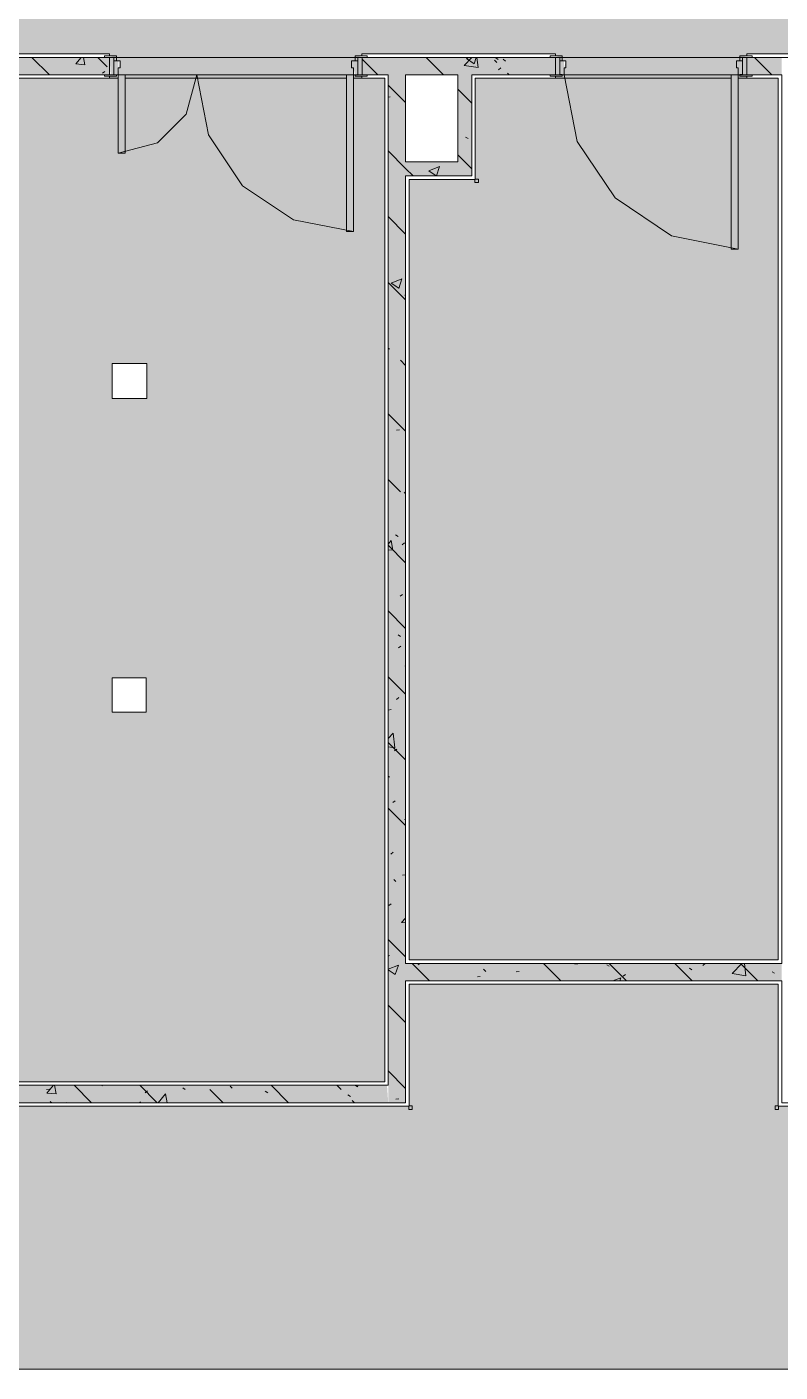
# Model space of a CAD drawing. Header units: millimetres. Extents: x -3817 to 677485, y -22715 to 103890.
# Drawn here: x -564.2 to -530.2, y -19496.8 to -19436 of the extents above; entities that cross this region are included whole.
import ezdxf

# ---------------------------------------------------------------- set-up
doc = ezdxf.new("R2010")
doc.units = ezdxf.units.MM
doc.layers.add('PDF _Геометрия', color=7, linetype='Continuous', true_color=0x1d1d1d)
doc.layers.add('PDF _Сплошная заливка', color=7, linetype='Continuous', true_color=0xffffff)

msp = doc.modelspace()

# ---------------------------------------------------------------- hatches: boundary and pattern name
at = {"layer": 'PDF _Сплошная заливка', "transparency": 33554559}
h = msp.add_hatch(color=256, dxfattribs=at)
h.paths.add_polyline_path([(-464.516, -19442.579), (-464.453, -19442.973), (-463.965, -19442.973), (-464.045, -19442.579), (-464.453, -19442.579)], flags=0)
h.paths.add_polyline_path([(-464.516, -19431.95), (-463.965, -19431.95), (-463.965, -19431.753), (-464.453, -19431.753), (-464.516, -19431.871)], flags=0)
h.paths.add_polyline_path([(-697.46, -19395.219), (-697.523, -19394.983), (-697.618, -19395.022), (-697.618, -19395.219), (-697.523, -19395.219)], flags=0)
h.paths.add_polyline_path([(-623.959, -19409.392), (-624.022, -19408.998), (-624.117, -19408.998), (-624.117, -19409.392), (-624.022, -19409.392)], flags=0)
h.paths.add_polyline_path([(-623.959, -19420.021), (-624.117, -19420.021), (-624.117, -19420.415), (-624.022, -19420.415), (-623.959, -19420.1)], flags=0)
h.paths.add_polyline_path([(-514.987, -19444.981), (-514.953, -19444.351), (-514.79, -19444.351), (-514.79, -19444.194), (-514.593, -19444.131), (-514.593, -19444.036), (-505.302, -19444.036), (-505.302, -19444.131), (-505.105, -19444.194), (-505.105, -19444.351), (-504.83, -19444.351), (-504.987, -19445.044), (-505.302, -19445.044), (-505.302, -19445.138), (-497.349, -19445.138), (-497.349, -19444.981), (-497.034, -19444.981), (-496.956, -19444.351), (-496.838, -19444.351), (-496.838, -19444.194), (-496.641, -19444.131), (-496.641, -19444.036), (-491.917, -19444.036), (-491.917, -19444.131), (-491.72, -19444.194), (-491.72, -19444.351), (-491.444, -19444.351), (-491.602, -19445.044), (-491.917, -19445.044), (-491.917, -19445.138), (-485.145, -19445.138), (-485.145, -19444.981), (-484.83, -19444.981), (-484.751, -19444.351), (-484.633, -19444.351), (-484.633, -19444.194), (-484.437, -19444.131), (-484.437, -19444.036), (-475.067, -19444.036), (-475.067, -19444.131), (-474.87, -19444.194), (-474.87, -19444.351), (-474.594, -19444.351), (-474.752, -19445.044), (-475.067, -19445.044), (-475.067, -19445.138), (-467.114, -19445.138), (-467.114, -19444.981), (-466.799, -19444.981), (-466.721, -19444.351), (-466.603, -19444.351), (-466.603, -19444.194), (-466.406, -19444.131), (-466.406, -19444.036), (-465.303, -19444.036), (-465.303, -19442.776), (-465.146, -19442.776), (-465.146, -19442.501), (-464.516, -19442.579), (-464.516, -19442.264), (-463.965, -19442.264), (-463.965, -19432.265), (-464.516, -19432.265), (-464.516, -19431.95), (-465.146, -19431.871), (-465.146, -19431.753), (-465.303, -19431.753), (-465.366, -19431.753), (-468.849, -19431.753), (-468.849, -19431.596), (-469.115, -19431.556), (-469.046, -19431.153), (-475.739, -19431.153), (-475.739, -19431.596), (-475.936, -19431.596), (-475.936, -19431.753), (-491.523, -19431.753), (-491.577, -19431.659), (-491.72, -19431.596), (-491.72, -19431.438), (-491.995, -19431.438), (-491.838, -19430.745), (-491.523, -19430.745), (-491.523, -19430.651), (-498.294, -19430.651), (-498.294, -19430.808), (-498.609, -19430.808), (-498.688, -19431.438), (-498.806, -19431.438), (-498.806, -19431.596), (-499.003, -19431.659), (-499.003, -19431.911), (-500.735, -19431.911), (-500.735, -19425.297), (-501.601, -19425.297), (-501.601, -19425.202), (-501.995, -19425.139), (-501.916, -19424.509), (-501.798, -19424.509), (-501.798, -19424.352), (-501.601, -19424.289), (-501.601, -19424.194), (-509.081, -19424.194), (-509.081, -19424.289), (-508.884, -19424.352), (-508.884, -19424.509), (-508.609, -19424.509), (-508.766, -19425.202), (-509.081, -19425.202), (-509.081, -19425.297), (-531.128, -19425.297), (-531.143, -19425.202), (-531.325, -19425.139), (-531.325, -19424.982), (-531.6, -19424.982), (-531.443, -19424.289), (-531.128, -19424.289), (-531.128, -19424.194), (-539.08, -19424.194), (-539.08, -19424.352), (-539.395, -19424.352), (-539.474, -19424.982), (-539.592, -19424.982), (-539.592, -19425.139), (-539.789, -19425.202), (-539.789, -19425.297), (-552.428, -19425.297), (-552.428, -19425.202), (-552.625, -19425.139), (-552.625, -19424.982), (-552.9, -19424.982), (-552.821, -19424.352), (-553.136, -19424.284), (-553.136, -19424.194), (-561.089, -19424.194), (-561.089, -19424.289), (-560.695, -19424.352), (-560.774, -19424.982), (-560.892, -19424.982), (-560.892, -19425.139), (-561.089, -19425.202), (-561.089, -19425.297), (-596.007, -19425.297), (-596.007, -19425.202), (-596.204, -19425.139), (-596.204, -19424.982), (-596.48, -19424.982), (-596.401, -19424.352), (-596.716, -19424.352), (-596.716, -19424.194), (-604.668, -19424.194), (-604.652, -19424.289), (-604.275, -19424.352), (-604.354, -19424.982), (-604.472, -19424.982), (-604.472, -19425.139), (-604.668, -19425.202), (-604.668, -19425.297), (-611.125, -19425.297), (-611.125, -19392.384), (-611.755, -19392.384), (-611.786, -19390.479), (-612.054, -19390.416), (-612.054, -19389.825), (-612.464, -19389.825), (-612.385, -19389.196), (-612.7, -19389.196), (-612.7, -19388.526), (-620.117, -19388.605), (-620.117, -19389.196), (-619.786, -19389.196), (-619.786, -19389.825), (-620.117, -19389.825), (-620.18, -19390.479), (-620.408, -19390.495), (-620.424, -19392.384), (-623.014, -19392.384), (-623.014, -19395.376), (-628.053, -19395.376), (-628.053, -19392.487), (-667.973, -19392.487), (-667.973, -19392.384), (-670.454, -19392.384), (-670.454, -19395.396), (-675.493, -19395.396), (-675.493, -19392.384), (-676.504, -19392.384), (-676.504, -19392.526), (-694.39, -19392.526), (-694.39, -19392.384), (-695.728, -19392.384), (-695.728, -19394.983), (-695.823, -19395.022), (-695.886, -19395.14), (-696.831, -19395.219), (-696.831, -19395.298), (-697.46, -19395.219), (-697.46, -19395.534), (-697.618, -19395.534), (-697.618, -19402.463), (-697.523, -19402.463), (-697.46, -19401.912), (-695.823, -19401.99), (-695.823, -19402.463), (-695.728, -19402.463), (-695.728, -19402.699), (-692.539, -19402.699), (-692.539, -19407.266), (-623.014, -19407.266), (-623.014, -19408.998), (-623.109, -19408.998), (-623.172, -19409.195), (-623.329, -19409.195), (-623.349, -19409.465), (-623.959, -19409.392), (-623.959, -19409.707), (-624.117, -19409.707), (-624.048, -19419.706), (-623.959, -19419.706), (-623.959, -19420.021), (-623.329, -19420.1), (-623.329, -19420.218), (-623.172, -19420.218), (-623.109, -19420.415), (-623.014, -19420.415), (-623.014, -19425.297), (-626.951, -19425.297), (-626.951, -19437.186), (-620.14, -19437.186), (-620.118, -19437.28), (-619.747, -19437.343), (-619.747, -19437.501), (-619.471, -19437.501), (-619.629, -19438.194), (-620.14, -19438.194), (-620.14, -19438.288), (-611.991, -19438.288), (-611.991, -19438.131), (-611.676, -19438.131), (-611.597, -19437.501), (-611.479, -19437.501), (-611.479, -19437.343), (-611.086, -19437.28), (-611.086, -19437.186), (-604.865, -19437.186), (-604.816, -19437.28), (-604.668, -19437.343), (-604.668, -19437.501), (-604.393, -19437.501), (-604.55, -19438.194), (-604.865, -19438.194), (-604.865, -19438.288), (-596.913, -19438.288), (-596.913, -19438.131), (-596.598, -19438.131), (-596.519, -19437.501), (-596.401, -19437.501), (-596.401, -19437.343), (-596.204, -19437.28), (-596.204, -19437.186), (-560.498, -19437.186), (-560.494, -19437.28), (-560.302, -19437.343), (-560.302, -19437.501), (-560.026, -19437.501), (-560.105, -19438.131), (-559.79, -19438.131), (-559.79, -19438.288), (-549.79, -19438.288), (-549.79, -19438.131), (-549.475, -19438.131), (-549.396, -19437.501), (-549.278, -19437.501), (-549.278, -19437.343), (-549.089, -19437.28), (-549.089, -19437.186), (-540.342, -19437.186), (-540.342, -19437.28), (-540.145, -19437.343), (-540.145, -19437.501), (-539.869, -19437.501), (-540.027, -19438.194), (-540.342, -19438.194), (-540.342, -19438.288), (-532.389, -19438.288), (-532.389, -19438.131), (-532.074, -19438.131), (-531.995, -19437.501), (-531.877, -19437.501), (-531.877, -19437.343), (-531.68, -19437.28), (-531.68, -19437.186), (-529.161, -19437.186), (-529.161, -19444.036), (-523.254, -19444.036), (-523.254, -19444.131), (-523.057, -19444.194), (-523.057, -19444.351), (-522.782, -19444.351), (-522.939, -19445.044), (-523.254, -19445.044), (-523.254, -19445.138), (-515.302, -19445.138), (-515.302, -19444.981), (-515.065, -19444.981)], flags=0)
h.paths.add_polyline_path([(-514.908, -19445.138), (-514.593, -19445.138), (-514.593, -19445.044), (-514.987, -19444.981), (-514.987, -19445.138)], flags=0)
h.paths.add_polyline_path([(-484.594, -19445.138), (-484.437, -19445.138), (-484.5, -19445.044), (-484.83, -19444.981), (-484.751, -19445.138), (-484.633, -19445.138)], flags=0)
h.paths.add_polyline_path([(-496.739, -19445.138), (-496.641, -19445.138), (-496.665, -19445.044), (-497.034, -19444.981), (-496.956, -19445.138), (-496.838, -19445.138)], flags=0)
h.paths.add_polyline_path([(-466.67, -19445.138), (-466.406, -19445.138), (-466.406, -19445.044), (-466.799, -19444.981), (-466.721, -19445.138)], flags=0)
h.paths.add_polyline_path([(-532.074, -19438.288), (-531.68, -19438.288), (-531.68, -19438.194), (-532.074, -19438.131)], flags=0)
h.paths.add_polyline_path([(-560.444, -19438.288), (-560.105, -19438.25), (-560.183, -19438.194), (-560.498, -19438.194), (-560.498, -19438.288)], flags=0)
h.paths.add_polyline_path([(-549.475, -19438.288), (-549.089, -19438.288), (-549.089, -19438.194), (-549.475, -19438.131)], flags=0)
h.paths.add_polyline_path([(-596.598, -19438.288), (-596.204, -19438.288), (-596.221, -19438.194), (-596.598, -19438.238)], flags=0)
h.paths.add_polyline_path([(-611.086, -19438.288), (-611.125, -19438.194), (-611.676, -19438.216), (-611.676, -19438.288), (-611.125, -19438.288)], flags=0)
h.paths.add_polyline_path([(-501.995, -19431.832), (-502.31, -19431.832), (-502.31, -19425.139), (-501.995, -19425.139), (-501.995, -19430.912)], flags=0)
h.paths.add_polyline_path([(-498.688, -19430.808), (-498.609, -19430.808), (-498.609, -19430.651), (-499.003, -19430.651), (-499.003, -19430.745), (-498.688, -19430.745)], flags=0)
h.paths.add_polyline_path([(-539.395, -19424.352), (-539.474, -19424.194), (-539.789, -19424.194), (-539.789, -19424.289), (-539.474, -19424.352)], flags=0)
h.paths.add_polyline_path([(-552.821, -19424.352), (-552.428, -19424.289), (-552.428, -19424.194), (-552.821, -19424.244)], flags=0)
h.paths.add_polyline_path([(-596.401, -19424.352), (-596.007, -19424.289), (-596.007, -19424.194), (-596.401, -19424.194)], flags=0)
h.paths.add_polyline_path([(-612.385, -19389.196), (-612.054, -19389.196), (-611.991, -19388.542), (-612.385, -19388.605), (-612.385, -19389.077)], flags=0)
h = msp.add_hatch(color=256, dxfattribs=at)
h.paths.add_polyline_path([(-605.102, -19438.131), (-604.865, -19438.131), (-604.865, -19437.343), (-611.282, -19437.343), (-611.217, -19438.131), (-609.038, -19438.131)], flags=0)
h.paths.add_polyline_path([(-540.342, -19438.131), (-540.342, -19437.343), (-549.081, -19437.343), (-549.081, -19438.131), (-540.578, -19438.131)], flags=0)
h.paths.add_polyline_path([(-531.68, -19438.131), (-530.106, -19438.131), (-530.106, -19437.343), (-531.68, -19437.343)], flags=0)
h.paths.add_polyline_path([(-595.22, -19438.131), (-595.22, -19437.343), (-596.204, -19437.343), (-596.204, -19438.131), (-595.377, -19438.131)], flags=0)
h.paths.add_polyline_path([(-560.498, -19438.131), (-560.498, -19437.343), (-591.283, -19437.343), (-591.283, -19438.131), (-560.735, -19438.131)], flags=0)
at = {"layer": 'PDF _Сплошная заливка', "true_color": 0xfbfbfb, "transparency": 33554559}
for points in [[(-560.302, -19438.131), (-560.302, -19437.343), (-560.498, -19437.343), (-560.451, -19438.131), (-560.388, -19438.131)], [(-549.081, -19438.131), (-549.089, -19437.343), (-549.278, -19437.343), (-549.278, -19438.131), (-549.089, -19438.131)]]:
    msp.add_hatch(color=7, dxfattribs=at).paths.add_polyline_path(points)
at = {"layer": 'PDF _Сплошная заливка', "true_color": 0xe2e2e2, "transparency": 33554559}
h = msp.add_hatch(color=254, dxfattribs=at)
h.paths.add_polyline_path([(-549.278, -19438.131), (-549.278, -19437.501), (-549.554, -19437.501), (-549.396, -19438.131)], flags=0)
h.paths.add_polyline_path([(-560.105, -19438.131), (-560.105, -19437.501), (-560.302, -19437.501), (-560.302, -19438.131), (-560.183, -19438.131)], flags=0)
h = msp.add_hatch(color=254, dxfattribs=at)
h.paths.add_polyline_path([(-540.145, -19438.131), (-539.948, -19438.131), (-539.948, -19437.501), (-540.145, -19437.501)], flags=0)
h.paths.add_polyline_path([(-531.995, -19438.131), (-531.877, -19438.131), (-531.877, -19437.501), (-532.153, -19437.501), (-532.074, -19438.131)], flags=0)
at = {"layer": 'PDF _Сплошная заливка', "transparency": 33554559}
h = msp.add_hatch(color=256, dxfattribs=at)
h.paths.add_polyline_path([(-558.839, -19483.641), (-548.058, -19483.641), (-548.058, -19438.288), (-549.475, -19438.288), (-549.475, -19445.217), (-549.79, -19445.217), (-549.79, -19438.288), (-559.79, -19438.288), (-559.79, -19441.674), (-560.105, -19441.674), (-560.105, -19438.288), (-590.338, -19438.288), (-590.338, -19453.327), (-587.189, -19453.327), (-587.189, -19457.579), (-590.338, -19457.579), (-590.338, -19480.491), (-565.694, -19480.491), (-565.694, -19483.641), (-562.123, -19483.641)], flags=0)
h.paths.add_polyline_path([(-560.388, -19466.932), (-560.388, -19465.383), (-558.839, -19465.383), (-558.839, -19466.932)], flags=0)
h.paths.add_polyline_path([(-565.694, -19457.579), (-569.945, -19457.579), (-569.945, -19453.327), (-565.694, -19453.327), (-565.694, -19453.67)], flags=0)
h.paths.add_polyline_path([(-558.839, -19452.759), (-560.388, -19452.759), (-560.388, -19451.185), (-558.813, -19451.185), (-558.813, -19452.759)], flags=0)
at = {"layer": 'PDF _Сплошная заливка', "true_color": 0xe2e2e2, "transparency": 33554559}
msp.add_hatch(color=254, dxfattribs=at).paths.add_polyline_path([(-549.79, -19445.217), (-549.475, -19445.217), (-549.475, -19438.131), (-549.79, -19438.131), (-549.79, -19442.641)])
at = {"layer": 'PDF _Сплошная заливка', "transparency": 33554559}
for points in [[(-547.9, -19484.586), (-547.113, -19484.586), (-547.113, -19438.131), (-547.9, -19438.131), (-547.9, -19483.885)], [(-530.263, -19478.129), (-530.263, -19438.288), (-532.074, -19438.288), (-532.074, -19446.005), (-532.389, -19446.005), (-532.389, -19438.288), (-543.966, -19438.288), (-543.966, -19442.855), (-546.955, -19442.855), (-546.955, -19478.129), (-535.661, -19478.129)], [(-544.753, -19442.068), (-544.123, -19442.068), (-544.123, -19438.131), (-544.753, -19438.131), (-544.753, -19438.288)], [(-544.123, -19442.698), (-544.123, -19442.068), (-547.113, -19442.068), (-547.113, -19442.698), (-544.753, -19442.698)], [(-530.263, -19479.074), (-530.106, -19479.074), (-530.106, -19478.287), (-547.113, -19478.287), (-547.113, -19479.074), (-535.901, -19479.074)]]:
    msp.add_hatch(color=256, dxfattribs=at).paths.add_polyline_path(points)
h = msp.add_hatch(color=256, dxfattribs=at)
h.paths.add_polyline_path([(-471.405, -19498.522), (-470.972, -19498.522), (-470.972, -19498.428), (-471.327, -19498.365), (-471.248, -19496.727), (-470.972, -19496.727), (-470.972, -19496.633), (-469.713, -19496.633), (-469.713, -19477.263), (-479.634, -19477.263), (-479.634, -19484.743), (-510.814, -19484.743), (-510.814, -19481.594), (-526.01, -19481.594), (-526.01, -19484.743), (-530.262, -19484.743), (-530.263, -19479.232), (-546.955, -19479.232), (-546.955, -19484.743), (-591.126, -19484.743), (-591.126, -19495.097), (-583.409, -19495.125), (-583.409, -19495.412), (-591.126, -19495.414), (-591.126, -19496.633), (-478.453, -19496.633), (-478.413, -19497.735), (-478.341, -19497.76), (-478.413, -19498.365), (-478.098, -19498.433), (-478.098, -19498.522), (-472.118, -19498.522)], flags=0)
h.paths.add_polyline_path([(-478.453, -19498.522), (-478.413, -19498.512), (-478.453, -19498.365)], flags=0)
h = msp.add_hatch(color=256, dxfattribs=at)
h.paths.add_polyline_path([(-548.058, -19484.586), (-547.9, -19484.586), (-547.956, -19483.798), (-565.851, -19483.798), (-565.851, -19484.586), (-557.711, -19484.586)], flags=0)
h.paths.add_polyline_path([(-591.126, -19484.586), (-569.788, -19484.586), (-569.788, -19483.798), (-591.283, -19483.798), (-591.283, -19484.586)], flags=0)

# ---------------------------------------------------------------- linework, layer by layer
at = {"layer": 'PDF _Геометрия', "color": 253, "lineweight": 9, "true_color": 0xaaaaaa}
for points in [[(-596.204, -19437.28), (-596.204, -19437.186), (-560.498, -19437.186), (-560.498, -19437.28)], [(-549.089, -19437.28), (-549.089, -19437.186), (-540.342, -19437.186), (-540.342, -19437.28)], [(-531.68, -19437.28), (-531.68, -19437.186), (-529.161, -19437.186), (-529.161, -19444.036), (-523.254, -19444.036), (-523.254, -19444.131)], [(-560.498, -19438.194), (-560.498, -19438.288), (-560.105, -19438.288), (-590.338, -19438.288), (-590.338, -19453.327), (-587.189, -19453.327), (-587.189, -19457.579), (-590.338, -19457.579), (-590.338, -19480.491), (-565.694, -19480.491), (-565.694, -19483.641), (-548.058, -19483.641), (-548.058, -19438.288), (-549.475, -19438.288), (-549.089, -19438.288), (-549.089, -19438.194)], [(-549.475, -19445.217), (-552.187, -19444.678), (-554.486, -19443.142), (-556.022, -19440.843), (-556.561, -19438.131), (-557.036, -19439.902), (-558.333, -19441.199), (-560.105, -19441.674)], [(-540.342, -19438.194), (-540.342, -19438.288), (-532.389, -19438.288), (-543.966, -19438.288), (-543.966, -19442.855), (-546.955, -19442.855), (-546.955, -19478.129), (-530.263, -19478.129), (-530.263, -19438.288), (-532.074, -19438.288), (-531.68, -19438.288), (-531.68, -19438.194)], [(-539.948, -19438.131), (-539.349, -19441.144), (-537.642, -19443.698), (-535.087, -19445.405), (-532.074, -19446.005)], [(-470.972, -19496.727), (-470.972, -19496.633), (-469.713, -19496.633), (-469.713, -19477.263), (-479.634, -19477.263), (-479.634, -19484.743), (-510.814, -19484.743), (-510.814, -19481.594), (-526.01, -19481.594), (-526.01, -19484.743), (-530.262, -19484.743), (-530.262, -19479.232), (-546.955, -19479.232), (-546.955, -19484.743), (-591.126, -19484.743), (-591.126, -19495.097), (-591.126, -19486.948), (-591.22, -19486.948)], [(-591.22, -19496.003), (-591.126, -19496.003), (-591.126, -19495.414), (-591.126, -19496.633), (-478.453, -19496.633), (-478.453, -19497.735)]]:
    msp.add_lwpolyline(points, dxfattribs=at)
for points in [[(-560.183, -19437.28), (-560.735, -19437.28), (-560.735, -19437.343), (-560.183, -19437.343)], [(-549.396, -19437.28), (-549.396, -19437.343), (-548.845, -19437.343), (-548.845, -19437.28)], [(-540.027, -19437.28), (-540.578, -19437.28), (-540.578, -19437.343), (-540.027, -19437.343)], [(-531.995, -19437.28), (-531.995, -19437.343), (-531.444, -19437.343), (-531.444, -19437.28)], [(-560.302, -19437.343), (-560.498, -19437.343), (-560.498, -19438.131), (-560.302, -19438.131)], [(-560.183, -19437.343), (-560.302, -19437.343), (-560.302, -19437.501), (-560.183, -19437.501)], [(-560.105, -19438.131), (-560.105, -19437.816), (-560.026, -19437.816), (-560.026, -19437.501), (-560.302, -19437.501), (-560.302, -19438.131)], [(-549.475, -19438.131), (-549.278, -19438.131), (-549.278, -19437.501), (-549.554, -19437.501), (-549.554, -19437.816), (-549.475, -19437.816)], [(-549.396, -19437.343), (-549.396, -19437.501), (-549.278, -19437.501), (-549.278, -19437.343)], [(-549.278, -19437.343), (-549.278, -19438.131), (-549.081, -19438.131), (-549.081, -19437.343)], [(-540.145, -19437.343), (-540.342, -19437.343), (-540.342, -19438.131), (-540.145, -19438.131)], [(-540.027, -19437.343), (-540.145, -19437.343), (-540.145, -19437.501), (-540.027, -19437.501)], [(-539.948, -19438.131), (-539.948, -19437.816), (-539.869, -19437.816), (-539.869, -19437.501), (-540.145, -19437.501), (-540.145, -19438.131)], [(-532.074, -19438.131), (-531.877, -19438.131), (-531.877, -19437.501), (-532.153, -19437.501), (-532.153, -19437.816), (-532.074, -19437.816)], [(-531.995, -19437.343), (-531.995, -19437.501), (-531.877, -19437.501), (-531.877, -19437.343)], [(-531.877, -19437.343), (-531.877, -19438.131), (-531.68, -19438.131), (-531.68, -19437.343)], [(-560.183, -19438.131), (-560.735, -19438.131), (-560.735, -19438.194), (-560.183, -19438.194)], [(-560.105, -19441.674), (-559.79, -19441.674), (-559.79, -19438.131), (-560.105, -19438.131)], [(-559.79, -19438.288), (-549.79, -19438.288)], [(-549.475, -19445.217), (-549.475, -19438.131), (-549.79, -19438.131), (-549.79, -19445.217)], [(-549.396, -19438.131), (-549.396, -19438.194), (-548.845, -19438.194), (-548.845, -19438.131)], [(-540.027, -19438.131), (-540.578, -19438.131), (-540.578, -19438.194), (-540.027, -19438.194)], [(-540.027, -19438.123), (-540.145, -19438.123), (-540.145, -19438.131), (-540.027, -19438.131)], [(-532.074, -19446.005), (-532.074, -19438.131), (-532.389, -19438.131), (-532.389, -19446.005)], [(-531.995, -19438.123), (-531.995, -19438.131), (-531.877, -19438.131), (-531.877, -19438.123)], [(-531.995, -19438.131), (-531.995, -19438.194), (-531.444, -19438.194), (-531.444, -19438.131)], [(-560.388, -19451.185), (-558.813, -19451.185), (-558.813, -19452.759), (-560.388, -19452.759)], [(-560.388, -19465.383), (-558.839, -19465.383), (-558.839, -19466.932), (-560.388, -19466.932)]]:
    msp.add_lwpolyline(points, close=True, dxfattribs=at)
at = {"layer": 'PDF _Геометрия', "color": 7, "lineweight": 9}
for points in [[(-560.735, -19437.343), (-595.968, -19437.343)], [(-560.498, -19438.131), (-560.498, -19437.343)], [(-560.183, -19437.343), (-549.396, -19437.343)], [(-549.081, -19437.343), (-549.081, -19438.131)], [(-540.578, -19437.343), (-548.845, -19437.343)], [(-540.342, -19438.131), (-540.342, -19437.343)], [(-540.027, -19437.343), (-531.995, -19437.343)], [(-531.68, -19437.343), (-531.68, -19438.131)], [(-523.49, -19444.194), (-529.318, -19444.194), (-529.318, -19437.343), (-530.106, -19437.343), (-531.444, -19437.343)], [(-569.788, -19483.798), (-587.504, -19483.798), (-587.504, -19481.279), (-569.788, -19481.279), (-569.788, -19480.649), (-590.496, -19480.649), (-590.496, -19457.421), (-587.346, -19457.421), (-587.346, -19456.634), (-587.346, -19453.485), (-588.134, -19453.485), (-590.496, -19453.485), (-590.496, -19438.131), (-560.735, -19438.131)], [(-548.845, -19438.131), (-547.9, -19438.131), (-547.9, -19483.798), (-565.851, -19483.798)], [(-549.79, -19438.131), (-559.79, -19438.131)], [(-531.444, -19438.131), (-530.106, -19438.131), (-530.106, -19478.287), (-547.113, -19478.287), (-547.113, -19442.698), (-544.123, -19442.698), (-544.123, -19442.068), (-544.123, -19438.131), (-540.578, -19438.131)], [(-532.074, -19438.131), (-539.948, -19438.131)], [(-591.283, -19486.909), (-591.283, -19484.586), (-547.9, -19484.586), (-547.113, -19484.586), (-547.113, -19479.074), (-530.106, -19479.074), (-530.106, -19484.586), (-529.394, -19484.586)]]:
    msp.add_lwpolyline(points, dxfattribs=at)
at = {"layer": 'PDF _Геометрия', "color": 8, "lineweight": 9, "true_color": 0x787878}
for points in [[(-563.221, -19438.131), (-564.009, -19437.343)], [(-561.615, -19437.679), (-562.033, -19437.642), (-561.783, -19437.343)], [(-561.615, -19437.68), (-561.677, -19437.343)], [(-560.615, -19437.765), (-561.037, -19437.343)], [(-548.371, -19438.131), (-549.081, -19437.42)], [(-545.403, -19438.131), (-546.19, -19437.343)], [(-543.839, -19437.803), (-544.461, -19437.706), (-544.113, -19437.343)], [(-544.017, -19437.629), (-544.365, -19437.394), (-544.234, -19437.343)], [(-544.017, -19437.629), (-543.921, -19437.343)], [(-543.839, -19437.803), (-543.892, -19437.343)], [(-542.995, -19437.567), (-543.094, -19437.468)], [(-543.035, -19437.366), (-542.923, -19437.437)], [(-542.911, -19437.903), (-542.806, -19437.822)], [(-542.697, -19437.421), (-542.6, -19437.51)], [(-530.552, -19438.131), (-531.34, -19437.343)], [(-560.821, -19438.056), (-560.716, -19437.976)], [(-546.779, -19438.122), (-546.77, -19438.131)], [(-542.431, -19438.131), (-542.5, -19438.062)], [(-547.113, -19439.389), (-547.9, -19438.601)], [(-547.9, -19439.136), (-547.817, -19439.125)], [(-544.123, -19439.41), (-544.753, -19438.78)], [(-544.398, -19440.943), (-544.286, -19441.014)], [(-547.138, -19441.554), (-547.113, -19441.551)], [(-546.776, -19442.698), (-547.113, -19442.36), (-547.9, -19441.573)], [(-544.123, -19442.378), (-544.434, -19442.068), (-544.753, -19441.748)], [(-545.731, -19442.698), (-546.069, -19442.47), (-545.578, -19442.282)], [(-545.718, -19442.698), (-545.578, -19442.282)], [(-547.113, -19445.328), (-547.9, -19444.541)], [(-547.113, -19448.3), (-547.9, -19447.512)], [(-547.424, -19447.78), (-547.772, -19447.545), (-547.282, -19447.357)], [(-547.423, -19447.781), (-547.281, -19447.358)], [(-547.153, -19448.078), (-547.113, -19448.103)], [(-547.845, -19450.535), (-547.9, -19450.48)], [(-547.113, -19451.268), (-547.35, -19451.03)], [(-547.113, -19454.239), (-547.9, -19453.452)], [(-547.521, -19454.196), (-547.39, -19454.179)], [(-547.35, -19456.97), (-547.9, -19456.42)], [(-547.186, -19457.037), (-547.113, -19456.981)], [(-547.9, -19459.335), (-547.77, -19459.179)], [(-547.689, -19459.619), (-547.77, -19459.18)], [(-547.565, -19458.928), (-547.454, -19458.999)], [(-547.113, -19460.179), (-547.9, -19459.391)], [(-547.9, -19459.6), (-547.689, -19459.618)], [(-547.271, -19459.367), (-547.166, -19459.287)], [(-547.356, -19461.697), (-547.251, -19461.617)], [(-547.113, -19463.147), (-547.9, -19462.359)], [(-547.452, -19463.446), (-547.341, -19463.516)], [(-547.441, -19464.027), (-547.336, -19463.947)], [(-547.113, -19464.849), (-547.136, -19464.847), (-547.113, -19464.819)], [(-547.113, -19466.118), (-547.9, -19465.331)], [(-547.526, -19466.358), (-547.422, -19466.277)], [(-547.9, -19466.838), (-547.773, -19466.821)], [(-547.9, -19468.124), (-547.674, -19467.888)], [(-547.113, -19469.086), (-547.9, -19468.299)], [(-547.597, -19468.553), (-547.674, -19467.889)], [(-547.9, -19468.506), (-547.597, -19468.553)], [(-547.611, -19468.688), (-547.507, -19468.607)], [(-547.9, -19469.828), (-547.836, -19469.869)], [(-547.113, -19472.058), (-547.9, -19471.27)], [(-547.697, -19471.018), (-547.592, -19470.938)], [(-547.166, -19471.778), (-547.113, -19471.771)], [(-547.782, -19473.348), (-547.677, -19473.268)], [(-547.255, -19474.308), (-547.124, -19474.291)], [(-547.548, -19474.59), (-547.647, -19474.491)], [(-547.867, -19475.678), (-547.762, -19475.598)], [(-547.113, -19476.461), (-547.292, -19476.434), (-547.113, -19476.248)], [(-547.113, -19477.997), (-547.9, -19477.21)], [(-547.9, -19477.969), (-547.847, -19477.928)], [(-547.9, -19478.55), (-547.441, -19478.373)], [(-547.9, -19478.582), (-547.583, -19478.796)], [(-547.583, -19478.797), (-547.441, -19478.374)], [(-546.036, -19479.074), (-546.823, -19478.287)], [(-546.569, -19478.287), (-546.496, -19478.353)], [(-543.49, -19478.649), (-543.589, -19478.55)], [(-540.096, -19479.074), (-540.884, -19478.287)], [(-539.463, -19478.319), (-539.332, -19478.302)], [(-538.017, -19478.347), (-537.906, -19478.418)], [(-537.125, -19479.074), (-537.912, -19478.287)], [(-534.157, -19479.074), (-534.944, -19478.287)], [(-534.281, -19478.505), (-534.169, -19478.576)], [(-533.678, -19478.38), (-533.573, -19478.3)], [(-531.728, -19478.847), (-532.351, -19478.751), (-531.905, -19478.287)], [(-531.185, -19479.074), (-531.973, -19478.287)], [(-531.728, -19478.848), (-531.793, -19478.287)], [(-543.866, -19478.899), (-543.736, -19478.881)], [(-542.114, -19478.668), (-541.983, -19478.651)], [(-537.747, -19479.074), (-537.381, -19478.934)], [(-537.428, -19479.074), (-537.381, -19478.934)], [(-537.272, -19478.873), (-537.167, -19478.793)], [(-530.544, -19478.663), (-530.433, -19478.734)], [(-547.113, -19480.965), (-547.9, -19480.178)], [(-547.113, -19483.937), (-547.9, -19483.149)], [(-563.356, -19483.983), (-563.225, -19483.965)], [(-562.915, -19484.187), (-563.334, -19484.15), (-563.038, -19483.798)], [(-562.915, -19484.187), (-562.987, -19483.798)], [(-561.311, -19484.586), (-562.098, -19483.798)], [(-560.859, -19483.798), (-560.821, -19483.823)], [(-558.343, -19484.586), (-559.13, -19483.798)], [(-558.887, -19484.135), (-558.783, -19484.054)], [(-557.195, -19483.91), (-557.084, -19483.981)], [(-555.371, -19484.586), (-555.963, -19483.994)], [(-555.047, -19483.842), (-554.95, -19483.931)], [(-553.459, -19484.068), (-553.347, -19484.139)], [(-552.403, -19484.586), (-553.191, -19483.798)], [(-550.023, -19483.994), (-550.219, -19483.798)], [(-549.395, -19483.798), (-549.286, -19483.872)], [(-549.286, -19483.872), (-549.261, -19483.798)], [(-563.193, -19484.534), (-563.112, -19484.586)], [(-562.427, -19484.586), (-562.418, -19484.579)], [(-559.129, -19484.543), (-559.082, -19484.586)], [(-558.31, -19484.586), (-557.976, -19484.188)], [(-557.902, -19484.586), (-557.976, -19484.188)], [(-549.722, -19484.226), (-549.611, -19484.297)], [(-549.432, -19484.586), (-549.528, -19484.489)], [(-547.549, -19484.42), (-547.418, -19484.403)]]:
    msp.add_lwpolyline(points, dxfattribs=at)
at = {"layer": 'PDF _Геометрия', "color": 7, "lineweight": 9}
for points in [[(-544.753, -19442.068), (-547.113, -19442.068), (-547.113, -19438.131), (-544.753, -19438.131)], [(-543.982, -19442.843), (-543.982, -19442.997), (-543.824, -19442.997), (-543.824, -19442.843)], [(-530.25, -19484.728), (-530.403, -19484.728), (-530.403, -19484.885), (-530.25, -19484.885)], [(-546.971, -19484.731), (-546.971, -19484.885), (-546.814, -19484.885), (-546.814, -19484.731)]]:
    msp.add_lwpolyline(points, close=True, dxfattribs=at)
at = {"layer": 'PDF _Сплошная заливка', "color": 7, "lineweight": 60, "true_color": 0xfbfbfb, "transparency": 33554559}
for points in [[(-540.145, -19438.131), (-540.145, -19437.343), (-540.342, -19438.131), (-540.342, -19437.343)], [(-531.68, -19438.131), (-531.68, -19437.343), (-531.877, -19438.131), (-531.877, -19437.343)]]:
    msp.add_solid(points, dxfattribs=at)
at = {"layer": 'PDF _Сплошная заливка', "color": 254, "lineweight": 60, "true_color": 0xe2e2e2, "transparency": 33554559}
for points in [[(-559.79, -19441.674), (-559.79, -19438.131), (-560.105, -19441.674), (-560.105, -19438.131)], [(-532.074, -19446.005), (-532.074, -19438.131), (-532.389, -19446.005), (-532.389, -19438.131)]]:
    msp.add_solid(points, dxfattribs=at)

doc.saveas('drawing.dxf')
